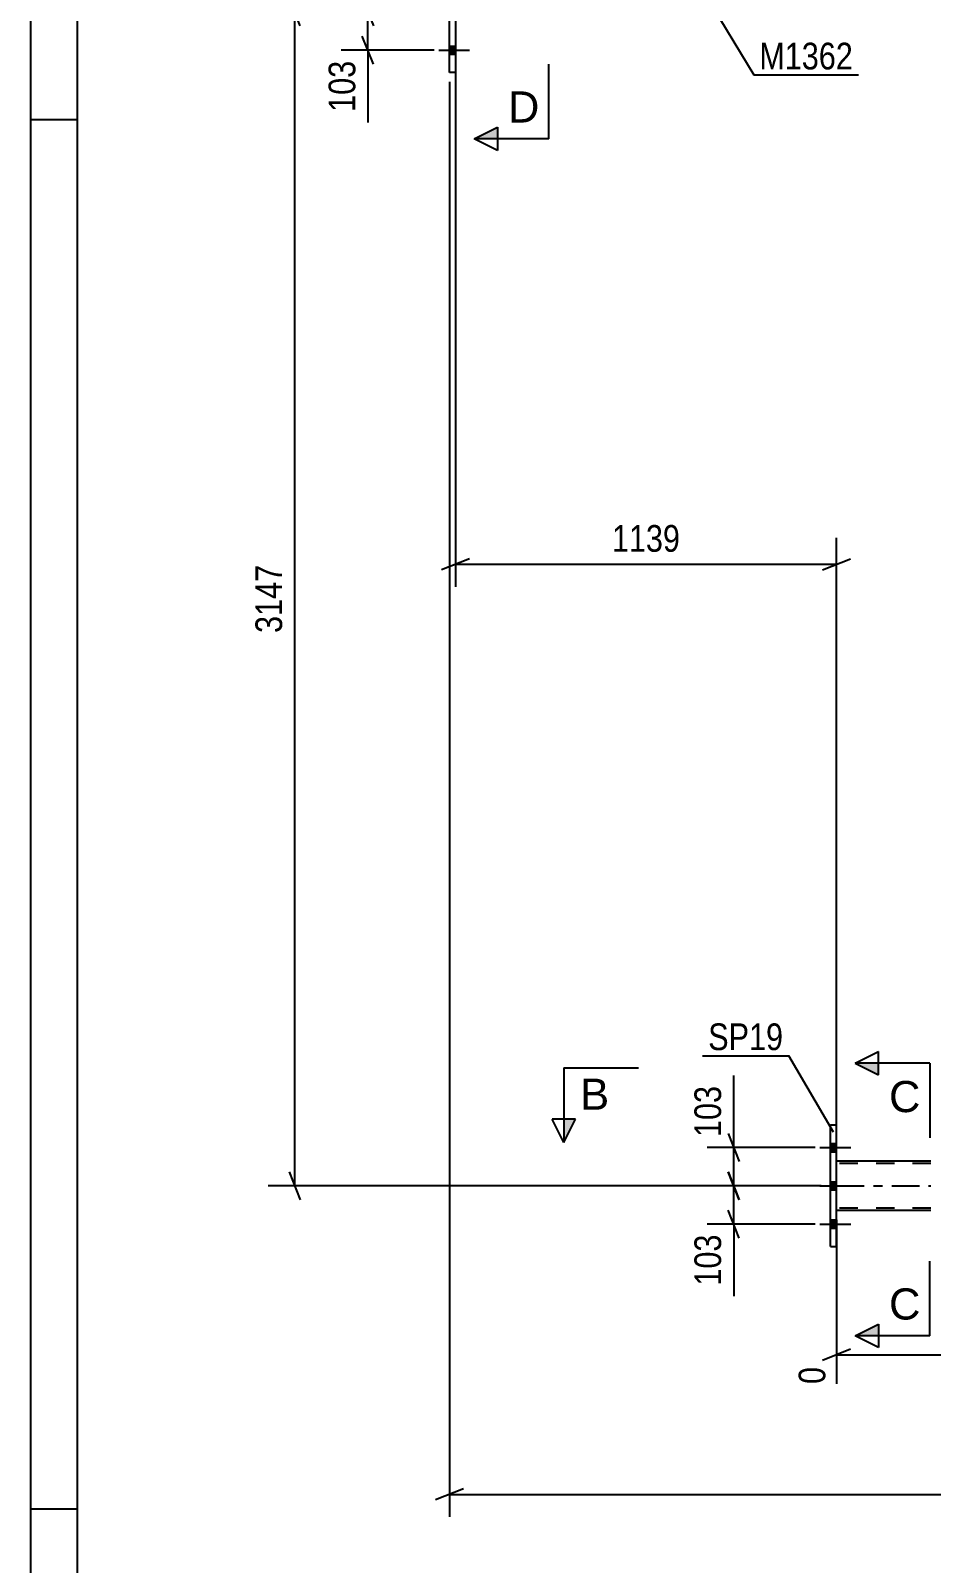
# Model space of a CAD drawing. Header units: millimetres. Extents: x 0 to 841, y 0 to 594.
# Drawn here: x 0 to 96.6, y 292.2 to 456.5 of the extents above; entities that cross this region are included whole.
import ezdxf

# ---------------------------------------------------------------- set-up
doc = ezdxf.new("R2010")
doc.units = ezdxf.units.MM
doc.linetypes.add('DXK_LINE_DOT2', pattern=[3.9198, 1.9599, -1.9599])
doc.linetypes.add('DXK_LINE_DOT3', pattern=[5.9187, 2.979, -0.9799, 0.9799, -0.9799])
doc.styles.add('Arial', font='ARIAL.TTF', dxfattribs={"height": 0.2})
doc.styles.add('Arial Narrow', font='ARIALN.TTF', dxfattribs={"height": 0.2})

# ---------------------------------------------------------------- blocks, each defined once
blk = doc.blocks.new('Unknown-814735391-1133')
at = {"color": 5, "linetype": 'Continuous'}
for p, q in [((0, 594), (0, 0)), ((5, 589), (5, 5)), ((5, 447), (0, 447)), ((5, 298), (0, 298))]:
    blk.add_line(p, q, dxfattribs=at)
blk = doc.blocks.new('Bolt-814735391-3528 - 3299')
at = {"linetype": 'Continuous'}
for points in [[(45.56, 462.21), (45.56, 463.09), (44.92, 463.09), (44.92, 462.21)], [(45.56, 462.21), (45.56, 463.09), (44.92, 463.09), (44.92, 462.21)], [(45.56, 462.21), (45.56, 463.09), (44.92, 463.09), (44.92, 462.21)], [(45.56, 458.11), (45.56, 458.99), (44.92, 458.99), (44.92, 458.11)], [(45.56, 458.11), (45.56, 458.99), (44.92, 458.99), (44.92, 458.11)], [(45.56, 454.01), (45.56, 454.89), (44.92, 454.89), (44.92, 454.01)], [(45.56, 454.01), (45.56, 454.89), (44.92, 454.89), (44.92, 454.01)], [(45.56, 454.01), (45.56, 454.89), (44.92, 454.89), (44.92, 454.01)]]:
    blk.add_hatch(color=1, dxfattribs=at).paths.add_polyline_path(points)
at = {"color": 1, "linetype": 'Continuous'}
for p, q in [((43.76, 462.65), (47.08, 462.65)), ((43.76, 462.65), (47.08, 462.65)), ((43.76, 462.65), (47.08, 462.65)), ((44.92, 463.09), (45.56, 463.09)), ((44.92, 463.09), (45.56, 463.09)), ((44.92, 463.09), (45.56, 463.09)), ((44.92, 462.21), (45.56, 462.21)), ((44.92, 462.21), (45.56, 462.21)), ((44.92, 462.21), (45.56, 462.21)), ((43.76, 458.55), (47.08, 458.55)), ((43.76, 458.55), (47.08, 458.55)), ((44.92, 458.99), (45.56, 458.99)), ((44.92, 458.99), (45.56, 458.99)), ((44.92, 458.11), (45.56, 458.11)), ((44.92, 458.11), (45.56, 458.11)), ((43.76, 454.45), (47.08, 454.45)), ((43.76, 454.45), (47.08, 454.45)), ((43.76, 454.45), (47.08, 454.45)), ((44.92, 454.89), (45.56, 454.89)), ((44.92, 454.89), (45.56, 454.89)), ((44.92, 454.89), (45.56, 454.89)), ((44.92, 454.01), (45.56, 454.01)), ((44.92, 454.01), (45.56, 454.01)), ((44.92, 454.01), (45.56, 454.01))]:
    blk.add_line(p, q, dxfattribs=at)
blk = doc.blocks.new('Bolt-814735391-3529 - 3299')
at = {"linetype": 'Continuous'}
for points in [[(86.43, 336.34), (86.43, 337.22), (85.79, 337.22), (85.79, 336.34)], [(86.43, 336.34), (86.43, 337.22), (85.79, 337.22), (85.79, 336.34)], [(86.43, 336.34), (86.43, 337.22), (85.79, 337.22), (85.79, 336.34)], [(86.43, 332.24), (86.43, 333.12), (85.79, 333.12), (85.79, 332.24)], [(86.43, 332.24), (86.43, 333.12), (85.79, 333.12), (85.79, 332.24)], [(86.43, 328.14), (86.43, 329.02), (85.79, 329.02), (85.79, 328.14)], [(86.43, 328.14), (86.43, 329.02), (85.79, 329.02), (85.79, 328.14)], [(86.43, 328.14), (86.43, 329.02), (85.79, 329.02), (85.79, 328.14)]]:
    blk.add_hatch(color=1, dxfattribs=at).paths.add_polyline_path(points)
at = {"color": 1, "linetype": 'Continuous'}
for p, q in [((85.79, 337.22), (86.43, 337.22)), ((85.79, 337.22), (86.43, 337.22)), ((85.79, 337.22), (86.43, 337.22)), ((84.63, 336.78), (87.95, 336.78)), ((84.63, 336.78), (87.95, 336.78)), ((84.63, 336.78), (87.95, 336.78)), ((85.79, 336.34), (86.43, 336.34)), ((85.79, 336.34), (86.43, 336.34)), ((85.79, 336.34), (86.43, 336.34)), ((84.63, 332.68), (87.95, 332.68)), ((84.63, 332.68), (87.95, 332.68)), ((85.79, 333.12), (86.43, 333.12)), ((85.79, 333.12), (86.43, 333.12)), ((85.79, 332.24), (86.43, 332.24)), ((85.79, 332.24), (86.43, 332.24)), ((85.79, 329.02), (86.43, 329.02)), ((85.79, 329.02), (86.43, 329.02)), ((85.79, 329.02), (86.43, 329.02)), ((84.63, 328.58), (87.95, 328.58)), ((84.63, 328.58), (87.95, 328.58)), ((84.63, 328.58), (87.95, 328.58)), ((85.79, 328.14), (86.43, 328.14)), ((85.79, 328.14), (86.43, 328.14)), ((85.79, 328.14), (86.43, 328.14))]:
    blk.add_line(p, q, dxfattribs=at)
blk = doc.blocks.new('Part-814735391-3594 - 3299')
at = {"color": 2, "linetype": 'Continuous'}
for p, q in [((96.55, 335.32), (86.43, 335.32)), ((96.55, 330.04), (86.43, 330.04))]:
    blk.add_line(p, q, dxfattribs=at)
at = {"color": 7, "linetype": 'DXK_LINE_DOT2'}
for p, q in [((86.43, 330.04), (86.43, 335.32)), ((96.55, 335.08), (86.43, 335.08)), ((96.55, 330.28), (86.43, 330.28))]:
    blk.add_line(p, q, dxfattribs=at)
at = {"color": 7, "linetype": 'DXK_LINE_DOT3'}
blk.add_line((86.43, 332.68), (96.55, 332.68), dxfattribs=at)
blk = doc.blocks.new('Part-814735391-3649 - 3299')
at = {"color": 2, "linetype": 'Continuous'}
for p, q in [((86.43, 339.18), (85.79, 339.18)), ((85.79, 326.18), (85.79, 339.18)), ((86.43, 326.18), (86.43, 339.18)), ((85.79, 326.18), (86.43, 326.18))]:
    blk.add_line(p, q, dxfattribs=at)
blk = doc.blocks.new('Part-814735391-3770 - 3299')
at = {"color": 2, "linetype": 'Continuous'}
for p, q in [((44.92, 452.05), (44.92, 465.05)), ((44.92, 465.05), (45.56, 465.05)), ((45.56, 465.05), (45.56, 452.05)), ((45.56, 452.05), (44.92, 452.05))]:
    blk.add_line(p, q, dxfattribs=at)
blk = doc.blocks.new('StraightDimension-814735391-4672 - 3299')
at = {"color": 7, "linetype": 'Continuous'}
for p, q in [((150.37, 334.33), (150.37, 305.95)), ((86.43, 329.04), (86.43, 311.43)), ((87.93, 315.16), (84.93, 313.96)), ((86.43, 314.56), (150.37, 314.56)), ((148.87, 313.96), (151.87, 315.16))]:
    blk.add_line(p, q, dxfattribs=at)
at = {"color": 0}
blk.add_wipeout([(122.66, 315.31), (122.66, 319.51), (114.14, 319.51), (114.14, 315.31)], dxfattribs=at)
at = {"color": 0, "linetype": 'Continuous'}
for points in [[(85.83, 313.86), (81.63, 313.86), (81.63, 310.83), (85.83, 310.83)], [(149.77, 313.86), (145.57, 313.86), (145.57, 305.35), (149.77, 305.35)]]:
    blk.add_wipeout(points, dxfattribs=at)
at = {"color": 3, "style": 'Arial Narrow'}
blk.add_text('1637', height=2.863, dxfattribs=at).set_placement((114.74, 315.91))
at = {"color": 3, "linetype": 'Continuous', "style": 'Arial Narrow'}
for s, height, p in [('0', 2.86, (85.23, 311.43)), ('1637', 2.863, (149.17, 305.95))]:
    blk.add_text(s, height=height, rotation=90.0002, dxfattribs=at).set_placement(p)
blk = doc.blocks.new('StraightDimension-814735391-3953 - 3299')
at = {"color": 7, "linetype": 'Continuous'}
for p, q in [((74.8, 334.18), (76, 331.18)), ((84.14, 332.68), (72.55, 332.68)), ((75.4, 328.58), (75.4, 332.68)), ((76, 327.08), (74.8, 330.08)), ((84.14, 328.58), (72.55, 328.58))]:
    blk.add_line(p, q, dxfattribs=at)
at = {"color": 0}
blk.add_wipeout([(74.65, 328.06), (70.45, 328.06), (70.45, 321.38), (74.65, 321.38)], dxfattribs=at)
at = {"color": 7, "linetype": 'Continuous'}
blk.add_line((75.4, 328.58), (75.4, 320.85), dxfattribs=at)
blk.add_line((75.4, 328.58), (75.4, 320.85), dxfattribs=at)
at = {"color": 3, "style": 'Arial Narrow'}
blk.add_text('103', height=2.863, rotation=90.0002, dxfattribs=at).set_placement((74.05, 321.98))
blk = doc.blocks.new('StraightDimension-814735391-3963 - 3299')
at = {"color": 7, "linetype": 'Continuous'}
for p, q in [((74.8, 338.28), (76, 335.28)), ((84.14, 336.78), (72.55, 336.78)), ((75.4, 332.68), (75.4, 336.78)), ((76, 331.18), (74.8, 334.18)), ((84.14, 332.68), (72.55, 332.68))]:
    blk.add_line(p, q, dxfattribs=at)
at = {"color": 0}
blk.add_wipeout([(74.65, 343.99), (70.45, 343.99), (70.45, 337.31), (74.65, 337.31)], dxfattribs=at)
at = {"color": 7, "linetype": 'Continuous'}
blk.add_line((75.4, 336.78), (75.4, 344.52), dxfattribs=at)
blk.add_line((75.4, 336.78), (75.4, 344.52), dxfattribs=at)
at = {"color": 3, "style": 'Arial Narrow'}
blk.add_text('103', height=2.863, rotation=90.0002, dxfattribs=at).set_placement((74.05, 337.91))
blk = doc.blocks.new('StraightDimension-814735391-3974 - 3299')
at = {"color": 7, "linetype": 'Continuous'}
for p, q in [((43.26, 458.55), (33.32, 458.55)), ((35.57, 460.05), (36.77, 457.05)), ((36.17, 454.45), (36.17, 458.55)), ((36.77, 452.95), (35.57, 455.95)), ((43.26, 454.45), (33.32, 454.45))]:
    blk.add_line(p, q, dxfattribs=at)
at = {"color": 0}
blk.add_wipeout([(35.42, 453.92), (31.22, 453.92), (31.22, 447.24), (35.42, 447.24)], dxfattribs=at)
at = {"color": 7, "linetype": 'Continuous'}
blk.add_line((36.17, 454.45), (36.17, 446.71), dxfattribs=at)
blk.add_line((36.17, 454.45), (36.17, 446.71), dxfattribs=at)
at = {"color": 3, "style": 'Arial Narrow'}
blk.add_text('103', height=2.863, rotation=90.0002, dxfattribs=at).set_placement((34.82, 447.84))
blk = doc.blocks.new('StraightDimension-814735391-4213 - 3299')
at = {"color": 7, "linetype": 'Continuous'}
for p, q in [((45.56, 455.55), (45.56, 396.92)), ((86.43, 336.32), (86.43, 402.17)), ((47.06, 399.92), (44.06, 398.72)), ((84.93, 398.72), (87.93, 399.92)), ((45.56, 399.32), (86.43, 399.32))]:
    blk.add_line(p, q, dxfattribs=at)
at = {"color": 0}
blk.add_wipeout([(70.25, 400.07), (70.25, 404.27), (61.74, 404.27), (61.74, 400.07)], dxfattribs=at)
at = {"color": 3, "style": 'Arial Narrow'}
blk.add_text('1139', height=2.863, dxfattribs=at).set_placement((62.34, 400.67))
blk = doc.blocks.new('StraightDimension-814735391-4637 - 3299')
at = {"color": 7, "linetype": 'Continuous'}
for p, q in [((44.92, 451.05), (44.92, 297.19)), ((46.42, 300.19), (43.42, 298.99)), ((44.92, 299.59), (783.01, 299.59))]:
    blk.add_line(p, q, dxfattribs=at)
blk = doc.blocks.new('StraightDimension-814735391-5030 - 3299')
at = {"color": 7, "linetype": 'Continuous'}
for p, q in [((43.92, 458.55), (25.47, 458.55)), ((28.92, 457.05), (27.72, 460.05)), ((28.32, 332.68), (28.32, 458.55)), ((27.72, 334.18), (28.92, 331.18)), ((84.79, 332.68), (25.47, 332.68))]:
    blk.add_line(p, q, dxfattribs=at)
at = {"color": 0}
blk.add_wipeout([(27.57, 399.87), (23.37, 399.87), (23.37, 391.36), (27.57, 391.36)], dxfattribs=at)
at = {"color": 3, "style": 'Arial Narrow'}
blk.add_text('3147', height=2.863, rotation=90.0002, dxfattribs=at).set_placement((26.97, 391.96))
blk = doc.blocks.new('Mark-814735391-3354 - 3299')
at = {"color": 0}
blk.add_wipeout([(88.2, 452.39), (88.2, 455.39), (78.15, 455.39), (78.15, 452.39)], dxfattribs=at)
blk.add_wipeout([(88.2, 452.39), (88.2, 455.39), (78.15, 455.39), (78.15, 452.39)], dxfattribs=at)
at = {"color": 30, "linetype": 'Continuous'}
for p, q in [((71.39, 461.99), (77.55, 451.79)), ((77.55, 451.79), (88.8, 451.79))]:
    blk.add_line(p, q, dxfattribs=at)
at = {"color": 3, "style": 'Arial Narrow'}
blk.add_text('M1362', height=2.863, dxfattribs=at).set_placement((78.15, 452.39))
blk = doc.blocks.new('Mark-814735391-3645 - 3299')
at = {"color": 0}
blk.add_wipeout([(80.71, 347.23), (80.71, 350.23), (72.67, 350.23), (72.67, 347.23)], dxfattribs=at)
blk.add_wipeout([(80.71, 347.23), (80.71, 350.23), (72.67, 350.23), (72.67, 347.23)], dxfattribs=at)
at = {"color": 30, "linetype": 'Continuous'}
for p in [(72.07, 346.63), (86.1, 338.43)]:
    blk.add_line(p, (81.31, 346.63), dxfattribs=at)
at = {"color": 3, "style": 'Arial Narrow'}
blk.add_text('SP19', height=2.863, dxfattribs=at).set_placement((72.67, 347.23))
blk = doc.blocks.new('SectionMark-814735391-5044 - 3299')
at = {"linetype": 'Continuous'}
for points in [[(50.06, 484.88), (50.06, 483.63), (47.56, 484.88)], [(50.06, 446.19), (50.06, 444.94), (47.56, 444.94)]]:
    blk.add_hatch(color=6, dxfattribs=at).paths.add_polyline_path(points)
at = {"color": 6, "linetype": 'Continuous'}
for p, q in [((47.56, 484.88), (50.06, 486.13)), ((55.56, 484.88), (47.56, 484.88)), ((47.56, 484.88), (50.06, 483.63)), ((50.06, 483.63), (50.06, 486.13)), ((55.56, 484.88), (55.56, 476.88)), ((55.56, 444.94), (55.56, 452.94)), ((47.56, 444.94), (50.06, 446.19)), ((50.06, 446.19), (50.06, 443.69)), ((55.56, 444.94), (47.56, 444.94)), ((50.06, 443.69), (47.56, 444.94))]:
    blk.add_line(p, q, dxfattribs=at)
at = {"color": 0, "linetype": 'Continuous'}
for points in [[(54.56, 479.63), (54.56, 483.13), (51.19, 483.13), (51.19, 479.63)], [(54.56, 446.69), (54.56, 450.19), (51.19, 450.19), (51.19, 446.69)]]:
    blk.add_wipeout(points, dxfattribs=at)
at = {"color": 3, "linetype": 'Continuous', "style": 'Arial'}
for p in [(51.19, 479.63), (51.19, 446.69)]:
    blk.add_text('D', height=3.34, dxfattribs=at).set_placement(p)
blk = doc.blocks.new('SectionMark-814735391-5054 - 3299')
at = {"linetype": 'Continuous'}
blk.add_hatch(color=6, dxfattribs=at).paths.add_polyline_path([(57.19, 339.83), (58.44, 339.83), (57.19, 337.33)])
at = {"color": 6, "linetype": 'Continuous'}
for p, q in [((57.19, 345.33), (65.19, 345.33)), ((57.19, 345.33), (57.19, 337.33)), ((57.19, 337.33), (55.94, 339.83)), ((58.44, 339.83), (55.94, 339.83)), ((57.19, 337.33), (58.44, 339.83))]:
    blk.add_line(p, q, dxfattribs=at)
at = {"color": 0, "linetype": 'Continuous'}
blk.add_wipeout([(62.05, 340.83), (62.05, 344.33), (58.94, 344.33), (58.94, 340.83)], dxfattribs=at)
at = {"color": 3, "linetype": 'Continuous', "style": 'Arial'}
blk.add_text('B', height=3.34, dxfattribs=at).set_placement((58.94, 340.83))
blk = doc.blocks.new('SectionMark-814735391-5052 - 3299')
at = {"linetype": 'Continuous'}
for points in [[(90.93, 345.83), (90.93, 344.58), (88.43, 345.83)], [(90.93, 317.84), (90.93, 316.59), (88.43, 316.59)]]:
    blk.add_hatch(color=6, dxfattribs=at).paths.add_polyline_path(points)
at = {"color": 6, "linetype": 'Continuous'}
for p, q in [((88.43, 345.83), (90.93, 347.08)), ((90.93, 344.58), (90.93, 347.08)), ((96.43, 345.83), (88.43, 345.83)), ((88.43, 345.83), (90.93, 344.58)), ((96.43, 345.83), (96.43, 337.83)), ((96.43, 316.59), (96.43, 324.59)), ((88.43, 316.59), (90.93, 317.84)), ((90.93, 317.84), (90.93, 315.34)), ((96.43, 316.59), (88.43, 316.59)), ((90.93, 315.34), (88.43, 316.59))]:
    blk.add_line(p, q, dxfattribs=at)
at = {"color": 0, "linetype": 'Continuous'}
for points in [[(95.43, 340.58), (95.43, 344.08), (92.06, 344.08), (92.06, 340.58)], [(95.43, 318.34), (95.43, 321.84), (92.06, 321.84), (92.06, 318.34)]]:
    blk.add_wipeout(points, dxfattribs=at)
at = {"color": 3, "linetype": 'Continuous', "style": 'Arial'}
for p in [(92.06, 340.58), (92.06, 318.34)]:
    blk.add_text('C', height=3.34, dxfattribs=at).set_placement(p)

msp = doc.modelspace()

# ---------------------------------------------------------------- block references
for name in ['Unknown-814735391-1133', 'Part-814735391-3770 - 3299', 'Bolt-814735391-3528 - 3299', 'Part-814735391-3649 - 3299', 'Bolt-814735391-3529 - 3299', 'Part-814735391-3594 - 3299']:
    msp.add_blockref(name, (0, 0))

# ---------------------------------------------------------------- next in the draw order: block references
for name in ['StraightDimension-814735391-3974 - 3299', 'StraightDimension-814735391-4672 - 3299']:
    msp.add_blockref(name, (0, 0))

# ---------------------------------------------------------------- next in the draw order: block references
msp.add_blockref('StraightDimension-814735391-3953 - 3299', (0, 0))

# ---------------------------------------------------------------- next in the draw order: block references
msp.add_blockref('StraightDimension-814735391-3963 - 3299', (0, 0))

# ---------------------------------------------------------------- next in the draw order: block references
msp.add_blockref('StraightDimension-814735391-4213 - 3299', (0, 0))

# ---------------------------------------------------------------- next in the draw order: block references
msp.add_blockref('StraightDimension-814735391-4637 - 3299', (0, 0))

# ---------------------------------------------------------------- next in the draw order: block references
msp.add_blockref('StraightDimension-814735391-5030 - 3299', (0, 0))

# ---------------------------------------------------------------- next in the draw order: block references
for name in ['SectionMark-814735391-5044 - 3299', 'Mark-814735391-3354 - 3299', 'Mark-814735391-3645 - 3299']:
    msp.add_blockref(name, (0, 0))

# ---------------------------------------------------------------- next in the draw order: block references
msp.add_blockref('SectionMark-814735391-5054 - 3299', (0, 0))

# ---------------------------------------------------------------- next in the draw order: block references
msp.add_blockref('SectionMark-814735391-5052 - 3299', (0, 0))

doc.saveas('drawing.dxf')
